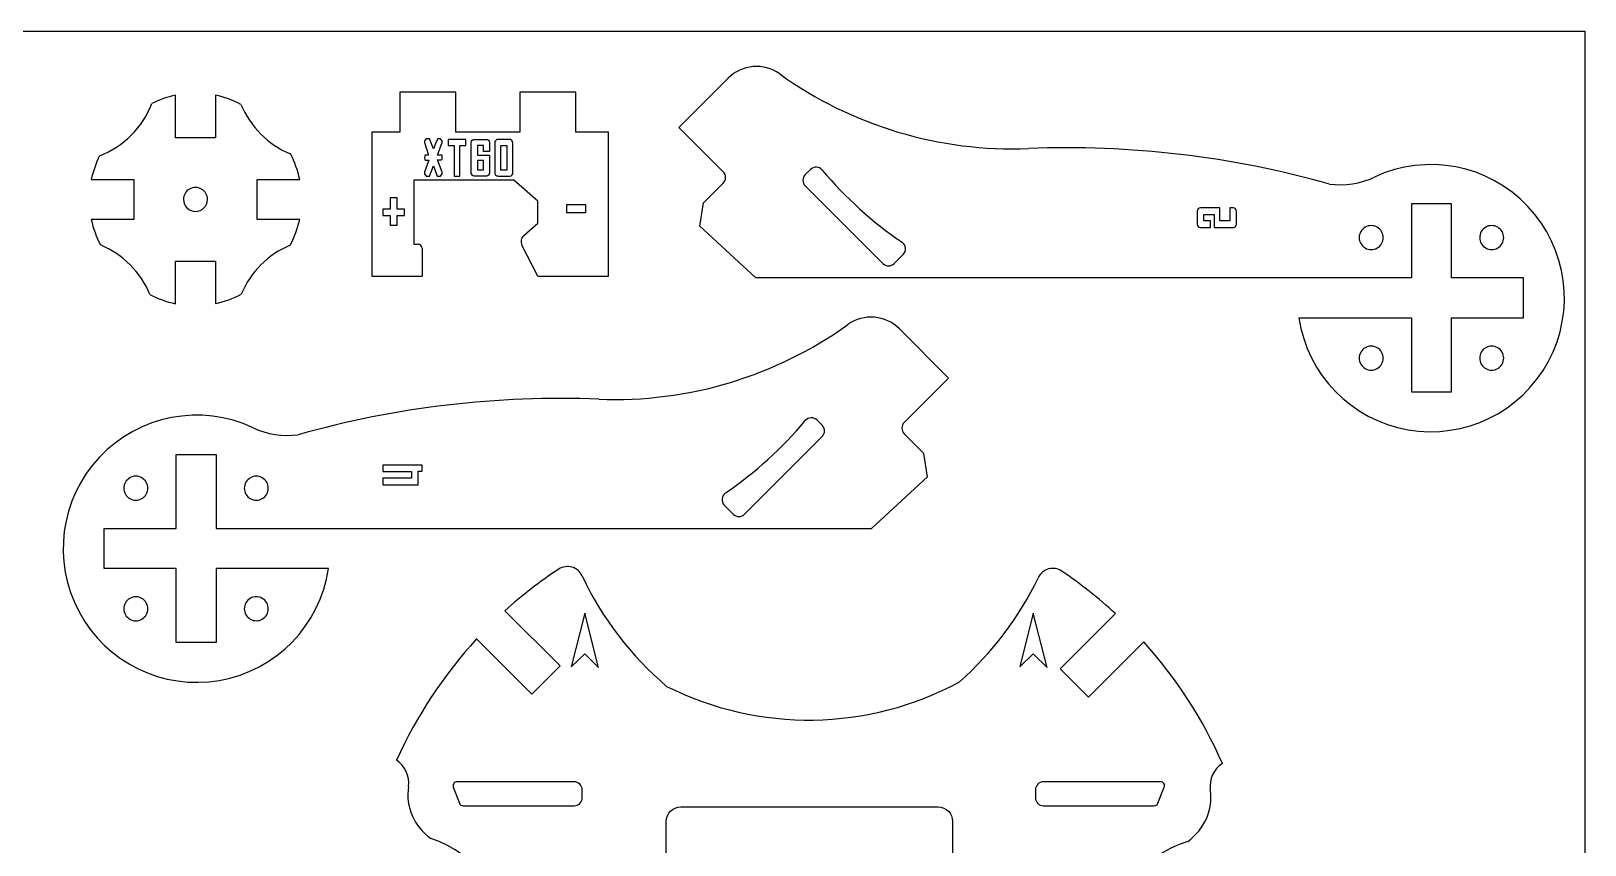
# Model space of a CAD drawing. Extents: x 0 to 853, y 0 to 850.
# Drawn here: x 300 to 850, y 562 to 850 of the extents above; entities that cross this region are included whole.
import ezdxf

# ---------------------------------------------------------------- set-up
doc = ezdxf.new("R2010")
doc.units = 0
doc.layers.add('corte', color=7, linetype='CONTINUOUS')
doc.layers.add('Grabado', color=7, linetype='CONTINUOUS')

msp = doc.modelspace()

# ---------------------------------------------------------------- linework, layer by layer
at = {"layer": 'corte', "color": 5}
for points in [[(545.027503, 800.316585), (529.328897, 816.015191), (546.735892, 833.422186)], [(351.056835, 812.353), (351.056835, 827.414798)], [(365.220616, 827.414798), (365.220616, 812.353)], [(430.466432, 828.475006), (430.466432, 814.311217)], [(450.295732, 828.475006), (430.466432, 828.475006)], [(450.295732, 814.311217), (450.295732, 828.475006)], [(472.957783, 828.475006), (472.957783, 814.311217)], [(492.787083, 828.475006), (472.957783, 828.475006)], [(492.787083, 814.311217), (492.787083, 828.475006)], [(430.466432, 814.311217), (420.551778, 814.311217)], [(420.551778, 814.311217), (420.551778, 763.321611)], [(472.957783, 814.311217), (450.295732, 814.311217)], [(504.401388, 814.311217), (492.787083, 814.311217)], [(504.401388, 763.321611), (504.401388, 814.311217)], [(365.220616, 812.353), (351.056835, 812.353)], [(574.071899, 799.315053), (575.869301, 801.112446)], [(321.241782, 797.599492), (336.303551, 797.599492)], [(336.303551, 797.599492), (336.303551, 783.435711)], [(379.974204, 797.599724), (395.03593, 797.599724)], [(379.974204, 783.435943), (379.974204, 797.599724)], [(474.373488, 777.750392), (479.331486, 782.08862), (479.331486, 789.878706), (470.833216, 797.314708), (435.423751, 797.314708), (435.423751, 774.652617), (436.948439, 774.652617)], [(556.570615, 762.768666), (536.771895, 781.009369), (538.056502, 789.339455), (545.027503, 796.310456)], [(601.537484, 767.843339), (574.071899, 795.308924)], [(828.339843, 748.604885), (828.339843, 762.768666), (802.845028, 762.768666), (802.845028, 788.971677), (788.68124, 788.971677), (788.68124, 762.768666), (556.570615, 762.768666)], [(336.303551, 783.435711), (321.241828, 783.435711)], [(395.03593, 783.435943), (379.974204, 783.435943)], [(438.364814, 773.236281), (438.364814, 763.321611)], [(479.331486, 763.321611), (473.715446, 774.331311)], [(608.720903, 771.020636), (605.543605, 767.843339)], [(351.057146, 768.682355), (365.220928, 768.682355)], [(351.057146, 753.620636), (351.057146, 768.682355)], [(365.220928, 768.682355), (365.220616, 753.648298)], [(420.551778, 763.321611), (438.364814, 763.321611)], [(479.331486, 763.321611), (504.401388, 763.321611)], [(748.823529, 748.604885), (788.68124, 748.604885), (788.68124, 722.401882), (802.845028, 722.401882), (802.845028, 748.604885)], [(802.845028, 748.604885), (828.339843, 748.604885)], [(624.783975, 727.317941), (607.376941, 744.724976)], [(609.085402, 711.619335), (624.783975, 727.317941)], [(580.041005, 710.617803), (578.243564, 712.415204)], [(552.575396, 679.146097), (580.041005, 706.611681)], [(616.056354, 700.642213), (609.085402, 707.613214)], [(351.267839, 700.274426), (365.43162, 700.274426)], [(351.267839, 674.071424), (351.267839, 700.274426)], [(365.43162, 700.274426), (365.43162, 674.071424)], [(617.340938, 692.312127), (616.056354, 700.642213)], [(597.542217, 674.071424), (617.340938, 692.312127)], [(545.391946, 682.323394), (548.569267, 679.146097)], [(325.77302, 674.071424), (351.267839, 674.071424)], [(325.77302, 659.907643), (325.77302, 674.071424)], [(365.43162, 674.071424), (597.542217, 674.071424)], [(351.267839, 659.907643), (325.77302, 659.907643)], [(351.267839, 633.704632), (351.267839, 659.907643)], [(365.43162, 659.907643), (365.43162, 633.704632)], [(405.289335, 659.907643), (365.43162, 659.907643)], [(457.699793, 634.966728), (477.227646, 615.404291), (487.242953, 625.419597), (467.7151, 644.982035)], [(683.874116, 643.945918), (664.346271, 624.418065), (674.361578, 614.402758), (693.889423, 633.930611)], [(365.43162, 633.704632), (351.267839, 633.704632)], [(492.228485, 584.423385), (450.731535, 584.423385)], [(699.856157, 584.423385), (658.359199, 584.423385)], [(449.417915, 582.477339), (451.897078, 576.328798)], [(495.061245, 578.757866), (495.061245, 581.590626)], [(655.526447, 581.590626), (655.526447, 578.757866)], [(698.690614, 576.328798), (701.169769, 582.477339)], [(453.354514, 575.925115), (492.228485, 575.925115)], [(658.359199, 575.925115), (697.23317, 575.925115)]]:
    msp.add_lwpolyline(points, dxfattribs=at)
for points in [[(362.388016, 790.517717)], [(774.43248, 772.768303)], [(817.093797, 772.768303)], [(774.43248, 730.114093)], [(817.093797, 730.106977)], [(337.019067, 692.569323)], [(379.680385, 692.569323)], [(337.019067, 649.908005)], [(379.680385, 649.915113)]]:
    msp.add_lwpolyline(points, close=True, dxfattribs=at)
for points in [[(565.000411, 834.920491), (559.365801, 838.957545), (551.637251, 838.323544), (546.735892, 833.422186)], [(565.000411, 834.920491), (590.61887, 816.565527), (621.627235, 807.278929), (653.117608, 808.530549)], [(351.056835, 827.414798), (348.164713, 826.772368), (345.359406, 825.787737), (342.700198, 824.481714)], [(374.244783, 824.170481), (371.388816, 825.635619), (368.355711, 826.726064), (365.220616, 827.414798)], [(324.174722, 805.956065), (332.708612, 809.207774), (339.448568, 815.947794), (342.700198, 824.481714)], [(374.244783, 824.170481), (377.50984, 816.210789), (383.829356, 809.892105), (391.789478, 806.628097)], [(759.639063, 795.968971), (725.011121, 805.720194), (689.063948, 809.959276), (653.117608, 808.530549)], [(324.174722, 805.956065), (322.868753, 803.29687), (321.884171, 800.491586), (321.241782, 797.599492)], [(395.03593, 797.599724), (394.346864, 800.736363), (393.255693, 803.770906), (391.789478, 806.628097)], [(829.911372, 788.065199), (815.921661, 802.862173), (794.027352, 807.035374), (775.57547, 798.421984)], [(545.857201, 798.31352), (545.857201, 799.064816), (545.55875, 799.78534), (545.027503, 800.316585)], [(545.027503, 796.310456), (545.55875, 796.841701), (545.857201, 797.562225), (545.857201, 798.31352)], [(574.071899, 799.315053), (573.540652, 798.783807), (573.242201, 798.063283), (573.242201, 797.311988)], [(577.994947, 801.939486), (577.201812, 801.973841), (576.430658, 801.673803), (575.869301, 801.112446)], [(580.041119, 800.931743), (579.530404, 801.539536), (578.788082, 801.905131), (577.994947, 801.939486)], [(580.041119, 800.931743), (588.253583, 791.158195), (597.766186, 782.555711), (608.313646, 775.364197)], [(759.639063, 795.968971), (765.076664, 795.225621), (770.613115, 796.077819), (775.57547, 798.421984)], [(356.013561, 794.199749), (354.698491, 793.440135), (353.888814, 792.036408), (353.889746, 790.517717)], [(360.264201, 794.199749), (358.949132, 794.959363), (357.32863, 794.959363), (356.013561, 794.199749)], [(362.388016, 790.517717), (362.388948, 792.036408), (361.579271, 793.440135), (360.264201, 794.199749)], [(573.242201, 797.311988), (573.242201, 796.560693), (573.540652, 795.840169), (574.071899, 795.308924)], [(353.889746, 790.517717), (353.891185, 788.172003), (355.793166, 786.271188), (358.138881, 786.271188)], [(358.138881, 786.271188), (360.484596, 786.271188), (362.386577, 788.172003), (362.388016, 790.517717)], [(837.206799, 733.234276), (846.84073, 751.17445), (843.901084, 773.268224), (829.911372, 788.065199)], [(321.241828, 783.435711), (321.930896, 780.299071), (323.022068, 777.264528), (324.488284, 774.407338)], [(391.713353, 774.312041), (393.213899, 777.195489), (394.330897, 780.2628), (395.03593, 783.435943)], [(774.43248, 781.266573), (772.913789, 781.267505), (771.510062, 780.457828), (770.750448, 779.142759)], [(778.114512, 779.142759), (777.354897, 780.457828), (775.95117, 781.267505), (774.43248, 781.266573)], [(817.093797, 781.266573), (815.575106, 781.267505), (814.17138, 780.457828), (813.411765, 779.142759)], [(820.775829, 779.142759), (820.016214, 780.457828), (818.612488, 781.267505), (817.093797, 781.266573)], [(474.373488, 777.750392), (473.396945, 776.895926), (473.125821, 775.487204), (473.715446, 774.331311)], [(770.750448, 779.142759), (769.990834, 777.827689), (769.990834, 776.207188), (770.750448, 774.892118)], [(778.114512, 774.892118), (778.874126, 776.207188), (778.874126, 777.827689), (778.114512, 779.142759)], [(813.411765, 779.142759), (812.652151, 777.827689), (812.652151, 776.207188), (813.411765, 774.892118)], [(820.775829, 774.892118), (821.535443, 776.207188), (821.535443, 777.827689), (820.775829, 779.142759)], [(342.028486, 756.867112), (338.763997, 764.825126), (332.446293, 771.142838), (324.488284, 774.407338)], [(391.713353, 774.312041), (383.849585, 771.059879), (377.603297, 764.811984), (374.353159, 756.947378)], [(438.364814, 773.236281), (438.36479, 774.018508), (437.730665, 774.652615), (436.948439, 774.652617)], [(609.53823, 773.288142), (609.459487, 774.127968), (609.010575, 774.889015), (608.313646, 775.364197)], [(608.720903, 771.020636), (609.317354, 771.617087), (609.616973, 772.448317), (609.53823, 773.288142)], [(770.750448, 774.892118), (771.510062, 773.577048), (772.913789, 772.767372), (774.43248, 772.768303)], [(774.43248, 772.768303), (775.95117, 772.767372), (777.354897, 773.577048), (778.114512, 774.892118)], [(813.411765, 774.892118), (814.17138, 773.577048), (815.575106, 772.767372), (817.093797, 772.768303)], [(817.093797, 772.768303), (818.612488, 772.767372), (820.016214, 773.577048), (820.775829, 774.892118)], [(601.537484, 767.843339), (602.643744, 766.73708), (604.437345, 766.73708), (605.543605, 767.843339)], [(342.028486, 756.867112), (344.885766, 755.400866), (347.920407, 754.309687), (351.057146, 753.620636)], [(365.220616, 753.648298), (368.395604, 754.345151), (371.465821, 755.45425), (374.353159, 756.947378)], [(607.376941, 744.724976), (602.475584, 749.626295), (594.74707, 750.260285), (589.112477, 746.223257)], [(748.823529, 748.604885), (751.835106, 728.465549), (767.407187, 712.51918), (787.469328, 709.030201)], [(500.995265, 719.833307), (532.485644, 718.581686), (563.494015, 727.868287), (589.112477, 746.223257)], [(774.43248, 738.612363), (772.913789, 738.613294), (771.510062, 737.803618), (770.750448, 736.488548)], [(778.114512, 736.488548), (777.354897, 737.803618), (775.95117, 738.613294), (774.43248, 738.612363)], [(817.093797, 738.605256), (815.575726, 738.605256), (814.17297, 737.795374), (813.413935, 736.480686)], [(820.77366, 736.480686), (820.014624, 737.795375), (818.611868, 738.605256), (817.093797, 738.605256)], [(770.750448, 736.488548), (769.990834, 735.173478), (769.990834, 733.552977), (770.750448, 732.237907)], [(770.750448, 732.237907), (771.510062, 730.922838), (772.913789, 730.113161), (774.43248, 730.114093)], [(774.43248, 730.114093), (775.95117, 730.113161), (777.354897, 730.922838), (778.114512, 732.237907)], [(778.114512, 732.237907), (778.874126, 733.552977), (778.874126, 735.173478), (778.114512, 736.488548)], [(787.469328, 709.030201), (807.531468, 705.541223), (827.572869, 715.294102), (837.206799, 733.234276)], [(813.413935, 736.480686), (812.654899, 735.165998), (812.654899, 733.546235), (813.413935, 732.231547)], [(813.413935, 732.231547), (814.17297, 730.916859), (815.575726, 730.106977), (817.093797, 730.106977)], [(817.093797, 730.106977), (818.611868, 730.106977), (820.014624, 730.916858), (820.77366, 732.231547)], [(820.77366, 732.231547), (821.532696, 733.546235), (821.532696, 735.165998), (820.77366, 736.480686)], [(500.995265, 719.833307), (465.048924, 721.262034), (429.101751, 717.022952), (394.47381, 707.271729)], [(378.537403, 709.724742), (360.085521, 718.338136), (338.191211, 714.164938), (324.201497, 699.367965)], [(545.799194, 686.666946), (556.346677, 693.858459), (565.859303, 702.460945), (574.071785, 712.234501)], [(576.117938, 713.242222), (575.324813, 713.207867), (574.5825, 712.842281), (574.071785, 712.234501)], [(578.243564, 712.415204), (577.682207, 712.976547), (576.911062, 713.276577), (576.117938, 713.242222)], [(580.041005, 706.611681), (581.147264, 707.717942), (581.147264, 709.511542), (580.041005, 710.617803)], [(609.085402, 711.619335), (607.979143, 710.513075), (607.979143, 708.719474), (609.085402, 707.613214)], [(378.537403, 709.724742), (383.499758, 707.380577), (389.036209, 706.528379), (394.47381, 707.271729)], [(324.201497, 699.367965), (310.211784, 684.570993), (307.272134, 662.477218), (316.906063, 644.537043)], [(333.337035, 690.445509), (332.577421, 689.130439), (332.577421, 687.509938), (333.337035, 686.194868)], [(337.019067, 692.569323), (335.500376, 692.570255), (334.096649, 691.760578), (333.337035, 690.445509)], [(340.701098, 690.445509), (339.941484, 691.760578), (338.537757, 692.570255), (337.019067, 692.569323)], [(340.701098, 686.194868), (341.460713, 687.509938), (341.460713, 689.130439), (340.701098, 690.445509)], [(375.998353, 690.445509), (375.238738, 689.130439), (375.238738, 687.509938), (375.998353, 686.194868)], [(379.680385, 692.569323), (378.161694, 692.570255), (376.757967, 691.760578), (375.998353, 690.445509)], [(383.362416, 690.445509), (382.602802, 691.760578), (381.199075, 692.570255), (379.680385, 692.569323)], [(383.362416, 686.194868), (384.122031, 687.509938), (384.122031, 689.130439), (383.362416, 690.445509)], [(333.337035, 686.194868), (334.096649, 684.879798), (335.500376, 684.070122), (337.019067, 684.071053)], [(337.019067, 684.071053), (338.537757, 684.070122), (339.941484, 684.879798), (340.701098, 686.194868)], [(375.998353, 686.194868), (376.757967, 684.879798), (378.161694, 684.070122), (379.680385, 684.071053)], [(379.680385, 684.071053), (381.199075, 684.070122), (382.602802, 684.879798), (383.362416, 686.194868)], [(544.57462, 684.590894), (544.495878, 683.751071), (544.795496, 682.919843), (545.391946, 682.323394)], [(545.799194, 686.666946), (545.102269, 686.191763), (544.653361, 685.430717), (544.57462, 684.590894)], [(548.569267, 679.146097), (549.100513, 678.61485), (549.821037, 678.316398), (550.572332, 678.316398)], [(550.572332, 678.316398), (551.323627, 678.316398), (552.044151, 678.61485), (552.575396, 679.146097)], [(491.401136, 660.413934), (489.81557, 660.856059), (488.116108, 660.586742), (486.744925, 659.676055)], [(495.003691, 657.37315), (494.301592, 658.861959), (492.986702, 659.971809), (491.401136, 660.413934)], [(366.643533, 620.332962), (386.705674, 623.821938), (402.277757, 639.768306), (405.289335, 659.907643)], [(486.744925, 659.676055), (480.042215, 655.262089), (473.680997, 650.350228), (467.7151, 644.982035)], [(495.003691, 657.37315), (502.094539, 642.336914), (512.309034, 628.984868), (524.966307, 618.207022)], [(628.605492, 619.769468), (640.310715, 630.103285), (649.828537, 642.676025), (656.597821, 656.746448)], [(660.223855, 659.759202), (658.634906, 659.329388), (657.311446, 658.229768), (656.597821, 656.746448)], [(664.874207, 658.985227), (663.510128, 659.906524), (661.812804, 660.189016), (660.223855, 659.759202)], [(683.874116, 643.945918), (677.929951, 649.43194), (671.578449, 654.459448), (664.874207, 658.985227)], [(337.019067, 649.908005), (335.500376, 649.908937), (334.096649, 649.09926), (333.337035, 647.784191)], [(340.701098, 647.784191), (339.941484, 649.09926), (338.537757, 649.908937), (337.019067, 649.908005)], [(379.680385, 649.915113), (378.161694, 649.916044), (376.757967, 649.106368), (375.998353, 647.791298)], [(383.362416, 647.791298), (382.602802, 649.106368), (381.199075, 649.916044), (379.680385, 649.915113)], [(316.906063, 644.537043), (326.539991, 626.596867), (346.581391, 616.843985), (366.643533, 620.332962)], [(333.337035, 647.784191), (332.577421, 646.469121), (332.577421, 644.84862), (333.337035, 643.53355)], [(340.701098, 643.53355), (341.460713, 644.84862), (341.460713, 646.469121), (340.701098, 647.784191)], [(375.998353, 647.791298), (375.238738, 646.476228), (375.238738, 644.855727), (375.998353, 643.540657)], [(383.362416, 643.540657), (384.122031, 644.855727), (384.122031, 646.476228), (383.362416, 647.791298)], [(333.337035, 643.53355), (334.096649, 642.21848), (335.500376, 641.408804), (337.019067, 641.409735)], [(337.019067, 641.409735), (338.537757, 641.408804), (339.941484, 642.21848), (340.701098, 643.53355)], [(375.998353, 643.540657), (376.757967, 642.225588), (378.161694, 641.415911), (379.680385, 641.416842)], [(379.680385, 641.416842), (381.199075, 641.415911), (382.602802, 642.225588), (383.362416, 643.540657)], [(457.699793, 634.966728), (446.007874, 622.294437), (436.440435, 607.81615), (429.367386, 592.091649)], [(721.725809, 590.957821), (714.813171, 606.68305), (705.414136, 621.192936), (693.889423, 633.930611)], [(524.966307, 618.207022), (557.694935, 601.771815), (596.387173, 602.355132), (628.605492, 619.769468)], [(433.548095, 582.772702), (434.008231, 586.416616), (432.395052, 590.012449), (429.367386, 592.091649)], [(721.725809, 590.957821), (718.682107, 588.902169), (717.041085, 585.31896), (717.47294, 581.671588)], [(449.557576, 583.799448), (449.294236, 583.409326), (449.241899, 582.913872), (449.417915, 582.477339)], [(450.731535, 584.423385), (450.260852, 584.423387), (449.820916, 584.18957), (449.557576, 583.799448)], [(494.231549, 583.59369), (493.700304, 584.124936), (492.97978, 584.423386), (492.228485, 584.423385)], [(495.061245, 581.590626), (495.061245, 582.341921), (494.762795, 583.062444), (494.231549, 583.59369)], [(658.359199, 584.423385), (656.794712, 584.423382), (655.526446, 583.155113), (655.526447, 581.590626)], [(701.030111, 583.799445), (700.766773, 584.189566), (700.326839, 584.423385), (699.856157, 584.423385)], [(701.169769, 582.477339), (701.345785, 582.91387), (701.293449, 583.409324), (701.030111, 583.799445)], [(433.548095, 582.772702), (432.48927, 575.649215), (435.536908, 568.537369), (441.425228, 564.390941)], [(492.228485, 575.925115), (493.792973, 575.925114), (495.061242, 577.193379), (495.061245, 578.757866)], [(655.526447, 578.757866), (655.526451, 577.193382), (656.794715, 575.925118), (658.359199, 575.925115)], [(709.453479, 563.351474), (715.37378, 567.452108), (718.476485, 574.540104), (717.47294, 581.671588)], [(451.897078, 576.328798), (452.337331, 576.064648), (452.841096, 575.925114), (453.354514, 575.925115)], [(697.23317, 575.925115), (697.74659, 575.925113), (698.250359, 576.064647), (698.690614, 576.328798)], [(469.055953, 526.148733), (469.055953, 543.520729), (457.918421, 558.935591), (441.425228, 564.390941)], [(709.453479, 563.351474), (692.91842, 558.024244), (681.661614, 542.696208), (681.526872, 525.324698)]]:
    msp.add_open_spline(points, degree=3, dxfattribs=at)
at = {"layer": 'Grabado', "color": 1}
for points in [[(0.280134, 850.095857), (850.10729, 850.095857), (850.10729, 0.268701), (0.280134, 0.268701)], [(451.770747, 809.572733), (453.847362, 809.572733), (453.847362, 811.774265), (447.601526, 811.774265), (447.601526, 809.572733), (449.678142, 809.572733), (449.678142, 798.782927), (451.770747, 798.782927)], [(466.230107, 800.921501), (466.230107, 809.587723), (468.38467, 809.587723), (468.38467, 800.921501)], [(469.244097, 811.774265)], [(460.093198, 804.326231), (457.938634, 804.326231), (457.938634, 800.95348), (460.093198, 800.95348)], [(429.609413, 784.879967), (432.174284, 784.879967), (432.174284, 787.08753), (429.609413, 787.08753), (429.609413, 791.079562), (427.121404, 791.079562), (427.121404, 787.08753), (424.469974, 787.08753), (424.469974, 784.879967), (427.034846, 784.879967), (427.034846, 781.374735), (429.609413, 781.374735)], [(489.575976, 788.707387), (496.24382, 788.707387), (496.24382, 785.790449), (489.575976, 785.790449)], [(426.274009, 694.180856), (434.639632, 694.180856), (434.639632, 691.878391), (424.508786, 691.878391), (424.508786, 689.575926), (436.942097, 689.575926), (436.942097, 694.334353), (438.400324, 694.334353), (438.400324, 696.521695), (424.508786, 696.521695), (424.508786, 694.180856)], [(495.941927, 644.144305), (491.207084, 625.11799), (495.941927, 629.76689), (500.848656, 624.856164)], [(654.759415, 644.117323), (650.023573, 625.095005), (654.759415, 629.739908), (659.666144, 624.83318)]]:
    msp.add_lwpolyline(points, close=True, dxfattribs=at)
for points in [[(445.310054, 806.199982), (443.796063, 806.199982), (445.528908, 810.618036), (445.528908, 811.305578), (444.920314, 811.914172), (444.467615, 811.914172), (443.951959, 811.946151), (443.436303, 811.196651), (442.375011, 808.416504), (441.047895, 811.914172), (439.845697, 811.914172), (439.236103, 811.305578), (439.236103, 810.618036), (440.704125, 806.199982), (439.516916, 806.199982)], [(455.784071, 799.860208), (455.784071, 810.696984)], [(456.861353, 811.774265), (461.17048, 811.774265)], [(462.248761, 810.696984), (462.248761, 807.43316), (460.093198, 807.43316), (460.093198, 809.587723), (457.938634, 809.587723), (457.938634, 806.230961), (462.248761, 806.230961), (462.248761, 799.860208)], [(464.075543, 810.47813), (464.075543, 800.063073)], [(469.244097, 811.774265), (465.371679, 811.774265)], [(470.539234, 800.063073), (470.539234, 810.47813)], [(439.407989, 804.466138), (440.782073, 804.466138), (439.236103, 800.218969), (439.236103, 799.532427), (439.845697, 798.782927), (441.047895, 798.782927), (442.375011, 802.420502), (443.718115, 798.782927), (444.920314, 798.782927), (445.528908, 799.532427), (445.528908, 800.218969), (443.796063, 804.544086), (445.248095, 804.544086)], [(439.283072, 805.340555), (439.283072, 805.184659)], [(461.17048, 798.782927), (456.861353, 798.782927)], [(465.371679, 798.782927), (469.461952, 798.782927)], [(720.806454, 782.93323), (720.806454, 787.53816), (714.014182, 787.53816)], [(725.564882, 787.53816), (724.413649, 787.53816), (724.413649, 782.93323), (720.806454, 782.93323)], [(712.86295, 786.386927), (712.86295, 781.781997)], [(714.014182, 780.630764), (717.487067, 780.630764), (717.487067, 782.93323), (715.184602, 782.93323), (715.184602, 785.235695), (718.77261, 785.235695), (718.77261, 780.630764), (725.564882, 780.630764)], [(726.716114, 781.781997), (726.716114, 786.386927)], [(529.963462, 575.533339), (621.067476, 575.533339)], [(524.813444, 479.294616), (524.813444, 570.381582)], [(626.219643, 570.381582), (626.219643, 479.294616)]]:
    msp.add_lwpolyline(points, dxfattribs=at)
for points in [[(455.784071, 810.696984), (455.784071, 810.985791), (455.885004, 811.235625), (456.095863, 811.446484)], [(456.095863, 811.446484), (456.302725, 811.664339), (456.556556, 811.774265), (456.861353, 811.774265)], [(461.17048, 811.774265), (461.471279, 811.774265), (461.72511, 811.664339), (461.935969, 811.446484)], [(461.935969, 811.446484), (462.142832, 811.235625), (462.248761, 810.985791), (462.248761, 810.696984)], [(464.450293, 811.383526), (464.20046, 811.133693), (464.075543, 810.828896), (464.075543, 810.47813)], [(465.371679, 811.774265), (465.003924, 811.774265), (464.700127, 811.641354), (464.450293, 811.383526)], [(470.164484, 811.383526), (469.91465, 811.641354), (469.606855, 811.774265), (469.244097, 811.774265)], [(470.539234, 810.47813), (470.539234, 810.828896), (470.414317, 811.133693), (470.164484, 811.383526)], [(439.516916, 806.199982), (439.369015, 806.075065), (439.291067, 805.786258), (439.283072, 805.340555)], [(439.283072, 805.184659), (439.283072, 804.848883), (439.322046, 804.611041), (439.407989, 804.466138)], [(445.248095, 804.544086), (445.434971, 804.58306), (445.528908, 804.832893), (445.528908, 805.293586)], [(445.528908, 805.293586), (445.528908, 805.750282), (445.454957, 806.051081), (445.310054, 806.199982)], [(456.095863, 799.094719), (455.885004, 799.301581), (455.784071, 799.555412), (455.784071, 799.860208)], [(456.861353, 798.782927), (456.556556, 798.782927), (456.302725, 798.883859), (456.095863, 799.094719)], [(461.935969, 799.094719), (461.72511, 798.883859), (461.471279, 798.782927), (461.17048, 798.782927)], [(462.248761, 799.860208), (462.248761, 799.555412), (462.142832, 799.301581), (461.935969, 799.094719)], [(464.075543, 800.063073), (464.075543, 799.696318), (464.172478, 799.395518), (464.372345, 799.157677)], [(464.372345, 799.157677), (464.579207, 798.926831), (464.910986, 798.801914), (465.371679, 798.782927)], [(469.461952, 798.782927), (469.774743, 798.832893), (470.028574, 798.977797), (470.227442, 799.219636)], [(470.227442, 799.219636), (470.434304, 799.469469), (470.539234, 799.750282), (470.539234, 800.063073)], [(713.189132, 787.211978), (712.971677, 786.981732), (712.86295, 786.706716), (712.86295, 786.386927)], [(714.014182, 787.53816), (713.694396, 787.538161), (713.419379, 787.429434), (713.189132, 787.211978)], [(726.370744, 787.211978), (726.153281, 787.429434), (725.88466, 787.538161), (725.564882, 787.53816)], [(726.716114, 786.386927), (726.716098, 786.706716), (726.600975, 786.981732), (726.370744, 787.211978)], [(712.86295, 781.781997), (712.86295, 781.462217), (712.971677, 781.193597), (713.189132, 780.976134)], [(726.370744, 780.976134), (726.600975, 781.193597), (726.716098, 781.462217), (726.716114, 781.781997)], [(713.189132, 780.976134), (713.419379, 780.745895), (713.694396, 780.630772), (714.014182, 780.630764)], [(725.564882, 780.630764), (725.88466, 780.630772), (726.153281, 780.745895), (726.370744, 780.976134)], [(524.813444, 570.381582), (524.813444, 573.238973), (527.108312, 575.533339), (529.963462, 575.533339)], [(621.067476, 575.533339), (623.92191, 575.533339), (626.219643, 573.238973), (626.219643, 570.381582)]]:
    msp.add_open_spline(points, degree=3, dxfattribs=at)

doc.saveas('drawing.dxf')
